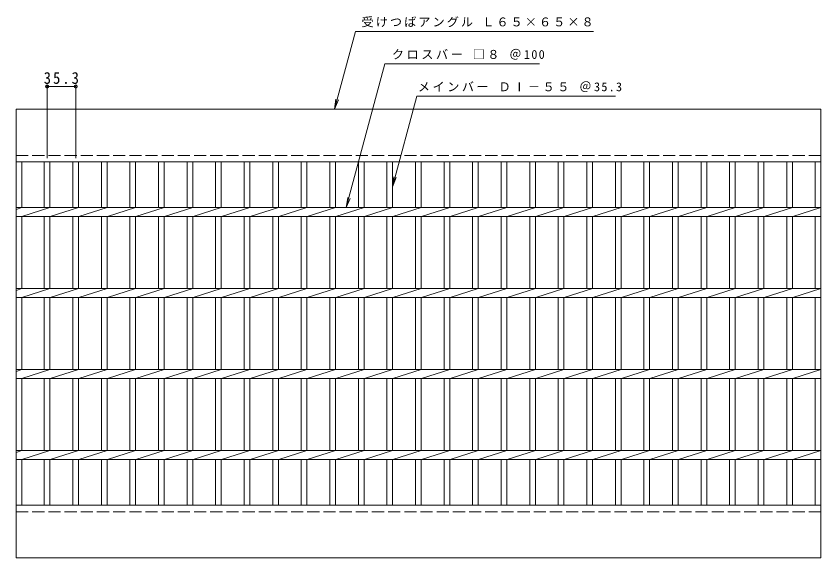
# Model space of a CAD drawing. Units: millimetres, scale not verified. Extents: x -805 to 944, y -680 to 681.
# Drawn here: x -788 to 207, y 12 to 681 of the extents above; entities that cross this region are included whole.
import ezdxf

# ---------------------------------------------------------------- set-up
doc = ezdxf.new("R2010")
doc.units = ezdxf.units.MM
doc.header["$LTSCALE"] = 5
doc.header["$PDMODE"] = 32
doc.header["$PDSIZE"] = 4
doc.linetypes.add('DASHED3', pattern=[4, 3, -1])
for name, color, linetype, lineweight in [('B-1', 2, 'Continuous', 9), ('B-2', 3, 'Continuous', 9), ('B-4', 7, 'Continuous', 9)]:
    doc.layers.add(name, color=color, linetype=linetype, lineweight=lineweight)
doc.styles.add('ＭＳ ゴシック', font='')
doc.styles.get('ＭＳ ゴシック').set_extended_font_data('MS Gothic')

msp = doc.modelspace()

# ---------------------------------------------------------------- linework, layer by layer
at = {"layer": 'B-1'}
for p, q in [((-788.042, 501.188), (-788.042, 566.188)), ((206.959, 566.188), (-788.042, 566.188)), ((206.959, 501.188), (206.959, 566.188)), ((-788.042, 501.188), (206.959, 501.188)), ((-788.042, 77.189), (206.959, 77.189)), ((-788.042, 77.189), (-788.042, 12.189)), ((206.959, 77.189), (206.959, 12.189)), ((206.959, 12.189), (-788.042, 12.189))]:
    msp.add_line(p, q, dxfattribs=at)
at = {"layer": 'B-1', "linetype": 'DASHED3'}
for p, q in [((-788.042, 509.188), (206.959, 509.188)), ((-788.042, 69.189), (206.959, 69.189))]:
    msp.add_line(p, q, dxfattribs=at)
at = {"layer": 'B-2'}
for p, q in [((-788.042, 501.188), (-788.042, 77.189)), ((-781.041, 444.689), (-781.041, 501.188)), ((-753.141, 501.188), (-753.141, 444.689)), ((-746.141, 501.188), (-746.141, 444.689)), ((-717.841, 501.188), (-717.841, 444.689)), ((-710.841, 501.188), (-710.841, 444.689)), ((-682.541, 501.188), (-682.541, 444.689)), ((-675.541, 501.188), (-675.541, 444.689)), ((-647.241, 501.188), (-647.241, 444.689)), ((-640.241, 501.188), (-640.241, 444.689)), ((-611.941, 501.188), (-611.941, 444.689)), ((-604.941, 501.188), (-604.941, 444.689)), ((-576.641, 501.188), (-576.641, 444.689)), ((-569.641, 501.188), (-569.641, 444.689)), ((-541.341, 501.188), (-541.341, 444.689)), ((-534.341, 501.188), (-534.341, 444.689)), ((-506.041, 501.188), (-506.041, 444.689)), ((-499.041, 501.188), (-499.041, 444.689)), ((-470.741, 501.188), (-470.741, 444.689)), ((-463.741, 501.188), (-463.741, 444.689)), ((-435.441, 501.188), (-435.441, 444.689)), ((-428.441, 501.188), (-428.441, 444.689)), ((-400.141, 501.188), (-400.141, 444.689)), ((-393.141, 501.188), (-393.141, 444.689)), ((-364.841, 501.188), (-364.841, 444.689)), ((-357.841, 501.188), (-357.841, 444.689)), ((-329.541, 501.188), (-329.541, 444.689)), ((-322.541, 501.188), (-322.541, 444.689)), ((-294.241, 501.188), (-294.241, 444.689)), ((-287.241, 501.188), (-287.241, 444.689)), ((-258.941, 501.188), (-258.941, 444.689)), ((-251.941, 501.188), (-251.941, 444.689)), ((-223.641, 501.188), (-223.641, 444.689)), ((-216.641, 501.188), (-216.641, 444.689)), ((-188.342, 501.188), (-188.342, 444.689)), ((-181.341, 501.188), (-181.341, 444.689)), ((-153.041, 501.188), (-153.041, 444.689)), ((-146.041, 501.188), (-146.041, 444.689)), ((-117.741, 501.188), (-117.741, 444.689)), ((-110.741, 501.188), (-110.741, 444.689)), ((-82.442, 501.188), (-82.442, 444.689)), ((-75.441, 501.188), (-75.441, 444.689)), ((-47.141, 501.188), (-47.141, 444.689)), ((-40.141, 501.188), (-40.141, 444.689)), ((-11.841, 501.188), (-11.841, 444.689)), ((-4.841, 501.188), (-4.841, 444.689)), ((23.459, 501.188), (23.459, 444.689)), ((30.458, 501.188), (30.458, 444.689)), ((58.759, 501.188), (58.759, 444.689)), ((65.759, 501.188), (65.759, 444.689)), ((94.059, 501.188), (94.059, 444.689)), ((101.059, 501.188), (101.059, 444.689)), ((129.359, 501.188), (129.359, 444.689)), ((136.359, 501.188), (136.359, 444.689)), ((164.659, 501.188), (164.659, 444.689)), ((171.659, 501.188), (171.659, 444.689)), ((199.959, 501.188), (199.959, 444.689)), ((206.959, 501.188), (206.959, 77.189)), ((-788.042, 444.689), (206.959, 444.689)), ((-788.042, 442.482), (-781.041, 444.689)), ((-781.041, 433.689), (-746.141, 444.689)), ((-745.741, 433.689), (-710.841, 444.689)), ((-710.441, 433.689), (-675.541, 444.689)), ((-675.141, 433.689), (-640.241, 444.689)), ((-639.841, 433.689), (-604.941, 444.689)), ((-604.541, 433.689), (-569.641, 444.689)), ((-569.241, 433.689), (-534.341, 444.689)), ((-533.941, 433.689), (-499.041, 444.689)), ((-498.641, 433.689), (-463.741, 444.689)), ((-463.341, 433.689), (-428.441, 444.689)), ((-428.041, 433.689), (-393.141, 444.689)), ((-392.741, 433.689), (-357.841, 444.689)), ((-357.441, 433.689), (-322.541, 444.689)), ((-322.141, 433.689), (-287.242, 444.689)), ((-286.841, 433.689), (-251.941, 444.689)), ((-251.541, 433.689), (-216.641, 444.689)), ((-216.241, 433.689), (-181.341, 444.689)), ((-180.941, 433.689), (-146.041, 444.689)), ((-145.641, 433.689), (-110.742, 444.689)), ((-110.341, 433.689), (-75.441, 444.689)), ((-75.041, 433.689), (-40.141, 444.689)), ((-39.742, 433.689), (-4.842, 444.689)), ((-4.441, 433.689), (30.458, 444.689)), ((30.859, 433.689), (65.759, 444.689)), ((66.158, 433.689), (101.058, 444.689)), ((101.459, 433.689), (136.359, 444.689)), ((136.759, 433.689), (171.659, 444.689)), ((172.059, 433.689), (206.958, 444.689)), ((-788.042, 433.689), (206.959, 433.689)), ((-781.041, 344.689), (-781.041, 433.689)), ((-753.141, 433.689), (-753.141, 344.689)), ((-746.141, 433.689), (-746.141, 344.689)), ((-717.841, 433.689), (-717.841, 344.689)), ((-710.841, 433.689), (-710.841, 344.689)), ((-682.541, 433.689), (-682.541, 344.689)), ((-675.541, 433.689), (-675.541, 344.689)), ((-647.241, 433.689), (-647.241, 344.689)), ((-640.241, 433.689), (-640.241, 344.689)), ((-611.941, 433.689), (-611.941, 344.689)), ((-604.941, 433.689), (-604.941, 344.689)), ((-576.641, 433.689), (-576.641, 344.689)), ((-569.641, 433.689), (-569.641, 344.689)), ((-541.341, 433.689), (-541.341, 344.689)), ((-534.341, 433.689), (-534.341, 344.689)), ((-506.041, 433.689), (-506.041, 344.689)), ((-499.041, 433.689), (-499.041, 344.689)), ((-470.741, 433.689), (-470.741, 344.689)), ((-463.741, 433.689), (-463.741, 344.689)), ((-435.441, 433.689), (-435.441, 344.689)), ((-428.441, 433.689), (-428.441, 344.689)), ((-400.141, 433.689), (-400.141, 344.689)), ((-393.141, 433.689), (-393.141, 344.689)), ((-364.841, 433.689), (-364.841, 344.689)), ((-357.841, 433.689), (-357.841, 344.689)), ((-329.541, 433.689), (-329.541, 344.689)), ((-322.541, 433.689), (-322.541, 344.689)), ((-294.241, 433.689), (-294.241, 344.689)), ((-287.241, 433.689), (-287.241, 344.689)), ((-258.941, 433.689), (-258.941, 344.689)), ((-251.941, 433.689), (-251.941, 344.689)), ((-223.641, 433.689), (-223.641, 344.689)), ((-216.641, 433.689), (-216.641, 344.689)), ((-188.342, 433.689), (-188.342, 344.689)), ((-181.341, 433.689), (-181.341, 344.689)), ((-153.041, 433.689), (-153.041, 344.689)), ((-146.041, 433.689), (-146.041, 344.689)), ((-117.741, 433.689), (-117.741, 344.689)), ((-110.741, 433.689), (-110.741, 344.689)), ((-82.442, 433.689), (-82.442, 344.689)), ((-75.441, 433.689), (-75.441, 344.689)), ((-47.141, 433.689), (-47.141, 344.689)), ((-40.141, 433.689), (-40.141, 344.689)), ((-11.841, 433.689), (-11.841, 344.689)), ((-4.841, 433.689), (-4.841, 344.689)), ((23.459, 433.689), (23.459, 344.689)), ((30.458, 433.689), (30.458, 344.689)), ((58.759, 433.689), (58.759, 344.689)), ((65.759, 433.689), (65.759, 344.689)), ((94.059, 433.689), (94.059, 344.689)), ((101.059, 433.689), (101.059, 344.689)), ((129.359, 433.689), (129.359, 344.689)), ((136.359, 433.689), (136.359, 344.689)), ((164.659, 433.689), (164.659, 344.689)), ((171.659, 433.689), (171.659, 344.689)), ((199.959, 433.689), (199.959, 344.689)), ((-788.042, 344.689), (206.959, 344.689)), ((-788.042, 342.482), (-781.041, 344.689)), ((-781.041, 333.689), (-746.141, 344.689)), ((-745.741, 333.689), (-710.841, 344.689)), ((-710.441, 333.689), (-675.541, 344.689)), ((-675.141, 333.689), (-640.241, 344.689)), ((-639.841, 333.689), (-604.941, 344.689)), ((-604.541, 333.689), (-569.641, 344.689)), ((-569.241, 333.689), (-534.341, 344.689)), ((-533.941, 333.689), (-499.041, 344.689)), ((-498.641, 333.689), (-463.741, 344.689)), ((-463.341, 333.689), (-428.441, 344.689)), ((-428.041, 333.689), (-393.141, 344.689)), ((-392.741, 333.689), (-357.841, 344.689)), ((-357.441, 333.689), (-322.541, 344.689)), ((-322.141, 333.689), (-287.242, 344.689)), ((-286.841, 333.689), (-251.941, 344.689)), ((-251.541, 333.689), (-216.641, 344.689)), ((-216.241, 333.689), (-181.341, 344.689)), ((-180.941, 333.689), (-146.041, 344.689)), ((-145.641, 333.689), (-110.742, 344.689)), ((-110.341, 333.689), (-75.441, 344.689)), ((-75.041, 333.689), (-40.141, 344.689)), ((-39.742, 333.689), (-4.842, 344.689)), ((-4.441, 333.689), (30.458, 344.689)), ((30.859, 333.689), (65.759, 344.689)), ((66.158, 333.689), (101.058, 344.689)), ((101.459, 333.689), (136.359, 344.689)), ((136.759, 333.689), (171.659, 344.689)), ((172.059, 333.689), (206.958, 344.689)), ((-788.042, 333.689), (206.959, 333.689)), ((-781.041, 244.689), (-781.041, 333.689)), ((-753.141, 333.689), (-753.141, 244.689)), ((-746.141, 333.689), (-746.141, 244.689)), ((-717.841, 333.689), (-717.841, 244.689)), ((-710.841, 333.689), (-710.841, 244.689)), ((-682.541, 333.689), (-682.541, 244.689)), ((-675.541, 333.689), (-675.541, 244.689)), ((-647.241, 333.689), (-647.241, 244.689)), ((-640.241, 333.689), (-640.241, 244.689)), ((-611.941, 333.689), (-611.941, 244.689)), ((-604.941, 333.689), (-604.941, 244.689)), ((-576.641, 333.689), (-576.641, 244.689)), ((-569.641, 333.689), (-569.641, 244.689)), ((-541.341, 333.689), (-541.341, 244.689)), ((-534.341, 333.689), (-534.341, 244.689)), ((-506.041, 333.689), (-506.041, 244.689)), ((-499.041, 333.689), (-499.041, 244.689)), ((-470.741, 333.689), (-470.741, 244.689)), ((-463.741, 333.689), (-463.741, 244.689)), ((-435.441, 333.689), (-435.441, 244.689)), ((-428.441, 333.689), (-428.441, 244.689)), ((-400.141, 333.689), (-400.141, 244.689)), ((-393.141, 333.689), (-393.141, 244.689)), ((-364.841, 333.689), (-364.841, 244.689)), ((-357.841, 333.689), (-357.841, 244.689)), ((-329.541, 333.689), (-329.541, 244.689)), ((-322.541, 333.689), (-322.541, 244.689)), ((-294.241, 333.689), (-294.241, 244.689)), ((-287.241, 333.689), (-287.241, 244.689)), ((-258.941, 333.689), (-258.941, 244.689)), ((-251.941, 333.689), (-251.941, 244.689)), ((-223.641, 333.689), (-223.641, 244.689)), ((-216.641, 333.689), (-216.641, 244.689)), ((-188.342, 333.689), (-188.342, 244.689)), ((-181.341, 333.689), (-181.341, 244.689)), ((-153.041, 333.689), (-153.041, 244.689)), ((-146.041, 333.689), (-146.041, 244.689)), ((-117.741, 333.689), (-117.741, 244.689)), ((-110.741, 333.689), (-110.741, 244.689)), ((-82.442, 333.689), (-82.442, 244.689)), ((-75.441, 333.689), (-75.441, 244.689)), ((-47.141, 333.689), (-47.141, 244.689)), ((-40.141, 333.689), (-40.141, 244.689)), ((-11.841, 333.689), (-11.841, 244.689)), ((-4.841, 333.689), (-4.841, 244.689)), ((23.459, 333.689), (23.459, 244.689)), ((30.458, 333.689), (30.458, 244.689)), ((58.759, 333.689), (58.759, 244.689)), ((65.759, 333.689), (65.759, 244.689)), ((94.059, 333.689), (94.059, 244.689)), ((101.059, 333.689), (101.059, 244.689)), ((129.359, 333.689), (129.359, 244.689)), ((136.359, 333.689), (136.359, 244.689)), ((164.659, 333.689), (164.659, 244.689)), ((171.659, 333.689), (171.659, 244.689)), ((199.959, 333.689), (199.959, 244.689)), ((-788.042, 244.689), (206.959, 244.689)), ((-788.042, 242.482), (-781.041, 244.689)), ((-781.041, 233.689), (-746.141, 244.689)), ((-745.741, 233.689), (-710.841, 244.689)), ((-710.441, 233.689), (-675.541, 244.689)), ((-675.141, 233.689), (-640.241, 244.689)), ((-639.841, 233.689), (-604.941, 244.689)), ((-604.541, 233.689), (-569.641, 244.689)), ((-569.241, 233.689), (-534.341, 244.689)), ((-533.941, 233.689), (-499.041, 244.689)), ((-498.641, 233.689), (-463.741, 244.689)), ((-463.341, 233.689), (-428.441, 244.689)), ((-428.041, 233.689), (-393.141, 244.689)), ((-392.741, 233.689), (-357.841, 244.689)), ((-357.441, 233.689), (-322.541, 244.689)), ((-322.141, 233.689), (-287.242, 244.689)), ((-286.841, 233.689), (-251.941, 244.689)), ((-251.541, 233.689), (-216.641, 244.689)), ((-216.241, 233.689), (-181.341, 244.689)), ((-180.941, 233.689), (-146.041, 244.689)), ((-145.641, 233.689), (-110.742, 244.689)), ((-110.341, 233.689), (-75.441, 244.689)), ((-75.041, 233.689), (-40.141, 244.689)), ((-39.742, 233.689), (-4.842, 244.689)), ((-4.441, 233.689), (30.458, 244.689)), ((30.859, 233.689), (65.759, 244.689)), ((66.158, 233.689), (101.058, 244.689)), ((101.459, 233.689), (136.359, 244.689)), ((136.759, 233.689), (171.659, 244.689)), ((172.059, 233.689), (206.958, 244.689)), ((-788.042, 233.689), (206.959, 233.689)), ((-781.041, 144.689), (-781.041, 233.689)), ((-753.141, 233.689), (-753.141, 144.689)), ((-746.141, 233.689), (-746.141, 144.689)), ((-717.841, 233.689), (-717.841, 144.689)), ((-710.841, 233.689), (-710.841, 144.689)), ((-682.541, 233.689), (-682.541, 144.689)), ((-675.541, 233.689), (-675.541, 144.689)), ((-647.241, 233.689), (-647.241, 144.689)), ((-640.241, 233.689), (-640.241, 144.689)), ((-611.941, 233.689), (-611.941, 144.689)), ((-604.941, 233.689), (-604.941, 144.689)), ((-576.641, 233.689), (-576.641, 144.689)), ((-569.641, 233.689), (-569.641, 144.689)), ((-541.341, 233.689), (-541.341, 144.689)), ((-534.341, 233.689), (-534.341, 144.689)), ((-506.041, 233.689), (-506.041, 144.689)), ((-499.041, 233.689), (-499.041, 144.689)), ((-470.741, 233.689), (-470.741, 144.689)), ((-463.741, 233.689), (-463.741, 144.689)), ((-435.441, 233.689), (-435.441, 144.689)), ((-428.441, 233.689), (-428.441, 144.689)), ((-400.141, 233.689), (-400.141, 144.689)), ((-393.141, 233.689), (-393.141, 144.689)), ((-364.841, 233.689), (-364.841, 144.689)), ((-357.841, 233.689), (-357.841, 144.689)), ((-329.541, 233.689), (-329.541, 144.689)), ((-322.541, 233.689), (-322.541, 144.689)), ((-294.241, 233.689), (-294.241, 144.689)), ((-287.241, 233.689), (-287.241, 144.689)), ((-258.941, 233.689), (-258.941, 144.689)), ((-251.941, 233.689), (-251.941, 144.689)), ((-223.641, 233.689), (-223.641, 144.689)), ((-216.641, 233.689), (-216.641, 144.689)), ((-188.342, 233.689), (-188.342, 144.689)), ((-181.341, 233.689), (-181.341, 144.689)), ((-153.041, 233.689), (-153.041, 144.689)), ((-146.041, 233.689), (-146.041, 144.689)), ((-117.741, 233.689), (-117.741, 144.689)), ((-110.741, 233.689), (-110.741, 144.689)), ((-82.442, 233.689), (-82.442, 144.689)), ((-75.441, 233.689), (-75.441, 144.689)), ((-47.141, 233.689), (-47.141, 144.689)), ((-40.141, 233.689), (-40.141, 144.689)), ((-11.841, 233.689), (-11.841, 144.689)), ((-4.841, 233.689), (-4.841, 144.689)), ((23.459, 233.689), (23.459, 144.689)), ((30.458, 233.689), (30.458, 144.689)), ((58.759, 233.689), (58.759, 144.689)), ((65.759, 233.689), (65.759, 144.689)), ((94.059, 233.689), (94.059, 144.689)), ((101.059, 233.689), (101.059, 144.689)), ((129.359, 233.689), (129.359, 144.689)), ((136.359, 233.689), (136.359, 144.689)), ((164.659, 233.689), (164.659, 144.689)), ((171.659, 233.689), (171.659, 144.689)), ((199.959, 233.689), (199.959, 144.689)), ((-788.042, 144.689), (206.959, 144.689)), ((-788.042, 142.482), (-781.041, 144.689)), ((-781.041, 133.689), (-746.141, 144.689)), ((-745.741, 133.689), (-710.841, 144.689)), ((-710.441, 133.689), (-675.541, 144.689)), ((-675.141, 133.689), (-640.241, 144.689)), ((-639.841, 133.689), (-604.941, 144.689)), ((-604.541, 133.689), (-569.641, 144.689)), ((-569.241, 133.689), (-534.341, 144.689)), ((-533.941, 133.689), (-499.041, 144.689)), ((-498.641, 133.689), (-463.741, 144.689)), ((-463.341, 133.689), (-428.441, 144.689)), ((-428.041, 133.689), (-393.141, 144.689)), ((-392.741, 133.689), (-357.841, 144.689)), ((-357.441, 133.689), (-322.541, 144.689)), ((-322.141, 133.689), (-287.242, 144.689)), ((-286.841, 133.689), (-251.941, 144.689)), ((-251.541, 133.689), (-216.641, 144.689)), ((-216.241, 133.689), (-181.341, 144.689)), ((-180.941, 133.689), (-146.041, 144.689)), ((-145.641, 133.689), (-110.742, 144.689)), ((-110.341, 133.689), (-75.441, 144.689)), ((-75.041, 133.689), (-40.141, 144.689)), ((-39.742, 133.689), (-4.842, 144.689)), ((-4.441, 133.689), (30.458, 144.689)), ((30.859, 133.689), (65.759, 144.689)), ((66.158, 133.689), (101.058, 144.689)), ((101.459, 133.689), (136.359, 144.689)), ((136.759, 133.689), (171.659, 144.689)), ((172.059, 133.689), (206.958, 144.689)), ((-788.042, 133.689), (206.959, 133.689)), ((-781.041, 77.189), (-781.041, 133.689)), ((-753.141, 133.689), (-753.141, 77.189)), ((-746.141, 133.689), (-746.141, 77.189)), ((-717.841, 133.689), (-717.841, 77.189)), ((-710.841, 133.689), (-710.841, 77.189)), ((-682.541, 133.689), (-682.541, 77.189)), ((-675.541, 133.689), (-675.541, 77.189)), ((-647.241, 133.689), (-647.241, 77.189)), ((-640.241, 133.689), (-640.241, 77.189)), ((-611.941, 133.689), (-611.941, 77.189)), ((-604.941, 133.689), (-604.941, 77.189)), ((-576.641, 133.689), (-576.641, 77.189)), ((-569.641, 133.689), (-569.641, 77.189)), ((-541.341, 133.689), (-541.341, 77.189)), ((-534.341, 133.689), (-534.341, 77.189)), ((-506.041, 133.689), (-506.041, 77.189)), ((-499.041, 133.689), (-499.041, 77.189)), ((-470.741, 133.689), (-470.741, 77.189)), ((-463.741, 133.689), (-463.741, 77.189)), ((-435.441, 133.689), (-435.441, 77.189)), ((-428.441, 133.689), (-428.441, 77.189)), ((-400.141, 133.689), (-400.141, 77.189)), ((-393.141, 133.689), (-393.141, 77.189)), ((-364.841, 133.689), (-364.841, 77.189)), ((-357.841, 133.689), (-357.841, 77.189)), ((-329.541, 133.689), (-329.541, 77.189)), ((-322.541, 133.689), (-322.541, 77.189)), ((-294.241, 133.689), (-294.241, 77.189)), ((-287.241, 133.689), (-287.241, 77.189)), ((-258.941, 133.689), (-258.941, 77.189)), ((-251.941, 133.689), (-251.941, 77.189)), ((-223.641, 133.689), (-223.641, 77.189)), ((-216.641, 133.689), (-216.641, 77.189)), ((-188.342, 133.689), (-188.342, 77.189)), ((-181.341, 133.689), (-181.341, 77.189)), ((-153.041, 133.689), (-153.041, 77.189)), ((-146.041, 133.689), (-146.041, 77.189)), ((-117.741, 133.689), (-117.741, 77.189)), ((-110.741, 133.689), (-110.741, 77.189)), ((-82.442, 133.689), (-82.442, 77.189)), ((-75.441, 133.689), (-75.441, 77.189)), ((-47.141, 133.689), (-47.141, 77.189)), ((-40.141, 133.689), (-40.141, 77.189)), ((-11.841, 133.689), (-11.841, 77.189)), ((-4.841, 133.689), (-4.841, 77.189)), ((23.459, 133.689), (23.459, 77.189)), ((30.458, 133.689), (30.458, 77.189)), ((58.759, 133.689), (58.759, 77.189)), ((65.759, 133.689), (65.759, 77.189)), ((94.059, 133.689), (94.059, 77.189)), ((101.059, 133.689), (101.059, 77.189)), ((129.359, 133.689), (129.359, 77.189)), ((136.359, 133.689), (136.359, 77.189)), ((164.659, 133.689), (164.659, 77.189)), ((171.659, 133.689), (171.659, 77.189)), ((199.959, 133.689), (199.959, 77.189))]:
    msp.add_line(p, q, dxfattribs=at)
at = {"layer": 'B-4'}
for p, q in [((-394.236, 566.188), (-368.452, 662.417)), ((-74.146, 662.417), (-368.452, 662.417)), ((-379.78, 444.689), (-332.158, 622.417)), ((-140.85, 622.417), (-332.158, 622.417)), ((-749.641, 505.669), (-749.641, 595.826)), ((-749.641, 594.326), (-714.341, 594.326)), ((-714.341, 505.669), (-714.341, 595.826)), ((-394.236, 566.188), (-392.605, 578.581)), ((-394.236, 566.188), (-389.452, 577.737)), ((-322.541, 470.286), (-292.496, 582.417)), ((-46.934, 582.417), (-292.496, 582.417)), ((-322.541, 470.286), (-321.172, 482.71)), ((-322.541, 470.286), (-318.003, 481.933)), ((-379.78, 444.689), (-378.048, 457.068)), ((-379.78, 444.689), (-374.903, 456.198))]:
    msp.add_line(p, q, dxfattribs=at)
for p in [(-749.641, 594.326), (-714.341, 594.326)]:
    msp.add_point(p, dxfattribs=at)

# ---------------------------------------------------------------- texts
at = {"layer": 'B-4', "char_height": 11, "attachment_point": 7, "style": 'ＭＳ ゴシック'}
for s, insert in [('\\T1.17;受けつばアングル\\~Ｌ６５×６５×８', (-360.979, 667.417)), ('\\T1.21;クロスバー\\~□８\\~＠100', (-323.424, 627.417)), ('\\T1.21;メインバー\\~ＤⅠ－５５\\~＠35.3', (-291.344, 587.417))]:
    msp.add_mtext(s, dxfattribs=dict(at, insert=insert))
at = {"layer": 'B-4', "color": 2, "insert": (-753.866, 597.326), "char_height": 14.66, "attachment_point": 7, "style": 'ＭＳ ゴシック'}
msp.add_mtext('\\T1.28;\\W0.9;35.3', dxfattribs=at)

doc.saveas('drawing.dxf')
